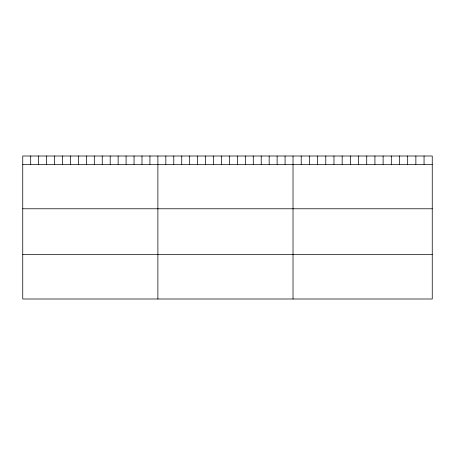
<?xml version="1.0" encoding="UTF-8"?>
<svg xmlns="http://www.w3.org/2000/svg" width="455" height="455" viewBox="0 0 455 455"><rect width="100%" height="100%" fill="white"/><g stroke="black" fill="none" stroke-linecap="round" stroke-linejoin="round"><path stroke-width="0.68" d="M432.25 164.34L432.25 298.998L22.75 298.998L22.75 156.002L432.25 156.002L432.25 164.34L22.75 164.34M22.75 208.777L432.25 208.777M22.75 254.561L432.25 254.561M424.06 156.002L424.06 164.34M415.87 156.002L415.87 164.34M407.68 156.002L407.68 164.34M399.49 156.002L399.49 164.34M391.3 156.002L391.3 164.34M383.11 156.002L383.11 164.34M374.92 156.002L374.92 164.34M366.73 156.002L366.73 164.34M358.54 156.002L358.54 164.34M350.35 156.002L350.35 164.34M342.16 156.002L342.16 164.34M333.97 156.002L333.97 164.34M325.78 156.002L325.78 164.34M317.59 156.002L317.59 164.34M309.4 156.002L309.4 164.34M301.21 156.002L301.21 164.34M293.02 156.002L293.02 298.998M285.069 156.002L285.069 164.34M277.123 156.002L277.123 164.34M269.172 156.002L269.172 164.34M261.221 156.002L261.221 164.34M253.276 156.002L253.276 164.34M245.325 156.002L245.325 164.34M237.374 156.002L237.374 164.34M229.428 156.002L229.428 164.34M221.477 156.002L221.477 164.34M213.531 156.002L213.531 164.34M205.58 156.002L205.58 164.34M197.629 156.002L197.629 164.34M189.684 156.002L189.684 164.34M181.733 156.002L181.733 164.34M173.782 156.002L173.782 164.34M165.836 156.002L165.836 164.34M157.885 156.002L157.885 298.998M149.934 156.002L149.934 164.34M141.988 156.002L141.988 164.34M134.037 156.002L134.037 164.34M126.086 156.002L126.086 164.34M118.141 156.002L118.141 164.34M110.19 156.002L110.19 164.34M102.238 156.002L102.238 164.34M94.293 156.002L94.293 164.34M86.342 156.002L86.342 164.34M78.397 156.002L78.397 164.34M70.445 156.002L70.445 164.34M62.494 156.002L62.494 164.34M54.549 156.002L54.549 164.34M46.598 156.002L46.598 164.34M38.647 156.002L38.647 164.34M30.701 156.002L30.701 164.34"/></g></svg>
